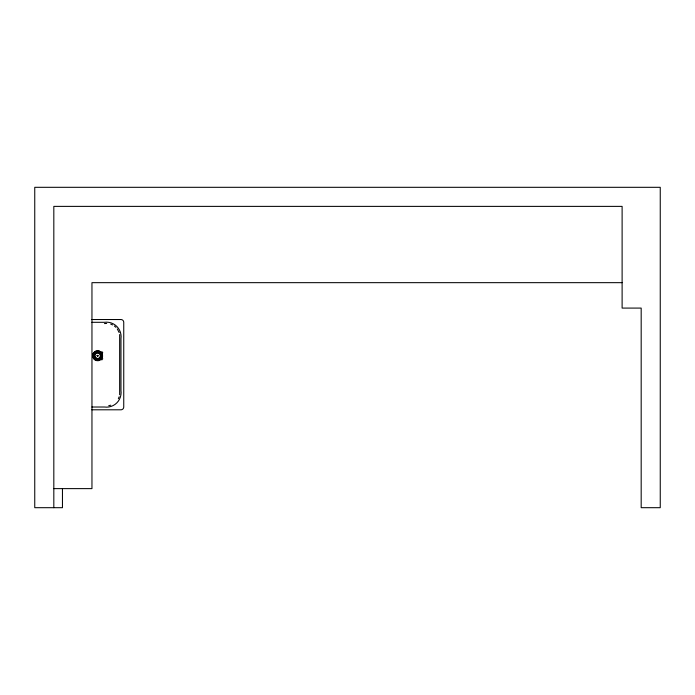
<?xml version="1.0" encoding="UTF-8"?>
<svg xmlns="http://www.w3.org/2000/svg" width="695" height="695" viewBox="0 0 695 695"><rect width="100%" height="100%" fill="white"/><g stroke="black" fill="none" stroke-linecap="round" stroke-linejoin="round"><path stroke-width="1.04" d="M119.653 394.777L119.653 334.547M118.359 398.669L119.158 396.776M101.818 359.958L102.764 358.733M108.724 405.706L110.722 405.202M104.476 323.583L106.674 323.436M622.112 282.665L91.957 282.665L91.957 488.62L53.819 488.62M91.853 319.526L120.965 319.526A2.78 2.78 0 0 1 123.745 322.306L123.745 407.018A2.78 2.78 0 0 1 120.965 409.798L91.853 409.798M91.905 322.306L104.441 322.306A14.612 14.612 0 0 1 120.965 338.839L120.965 390.494A14.612 14.612 0 0 1 104.441 407.018L91.905 407.018M110.722 324.122L112.616 324.921M114.371 325.998L115.935 327.345M101.818 351.566L102.764 352.799M117.273 328.909L119.158 332.549M62.454 488.62L62.454 507.689L34.75 507.689L34.75 187.311L660.25 187.311L660.25 507.689L641.181 507.689L641.181 308.085L622.112 308.085L622.112 206.38L53.819 206.38L53.819 507.689M92.748 354.789L92.661 355.449L94.65 355.449L92.748 354.789M97.135 355.632C97.752 357.569 98.638 354.268 97.135 355.632M97.274 355.675L97.969 355.857L97.274 355.675M100.593 356.083L102.495 356.743L102.582 356.083L100.593 356.083M96.544 358.551L96.032 360.479L95.415 360.219L96.544 358.551M98.603 350.888L97.943 352.791L97.943 350.801L98.603 350.888M97.161 358.716L96.648 360.644L97.3 360.722L97.161 358.716M99.211 351.053L98.829 353.025L99.828 351.305L99.211 351.053M93.165 353.555L92.913 354.172L94.833 354.685L93.165 353.555M100.41 356.839L102.078 357.968L102.33 357.352L100.41 356.839M95.858 358.177L94.868 359.906L94.338 359.497L95.858 358.177M100.375 351.627L99.498 353.434L100.905 352.026L100.375 351.627M93.886 352.478L93.486 353.008L95.206 353.998L93.886 352.478M100.037 357.525L101.357 359.046L101.757 358.524L100.037 357.525M95.293 357.638L93.886 359.046L93.486 358.524L95.293 357.638M101.357 352.478L100.037 353.998L101.757 353.008L101.357 352.478M94.868 351.627L94.338 352.026L95.745 353.434L94.868 351.627M99.498 358.09L100.375 359.906L100.905 359.497L99.498 358.09M94.885 356.978L93.165 357.968L92.913 357.352L94.885 356.978M102.078 353.555L100.41 354.685L102.33 354.172L102.078 353.555M96.032 351.053L95.415 351.305L96.414 353.025L96.032 351.053M98.829 358.498L99.211 360.479L99.828 360.219L98.829 358.498M94.668 356.222L92.748 356.743L92.661 356.083L94.668 356.222M102.495 354.789L100.593 355.449L102.582 355.449L102.495 354.789M97.3 350.801L96.648 350.888L97.161 352.808L97.3 350.801M98.082 358.716L97.943 360.722L98.603 360.644L98.082 358.716M96.257 358.125A2.728 2.728 0 0 0 100.349 355.762A2.728 2.728 0 0 0 96.257 353.399A2.728 2.728 0 0 0 96.257 358.125"/></g></svg>
